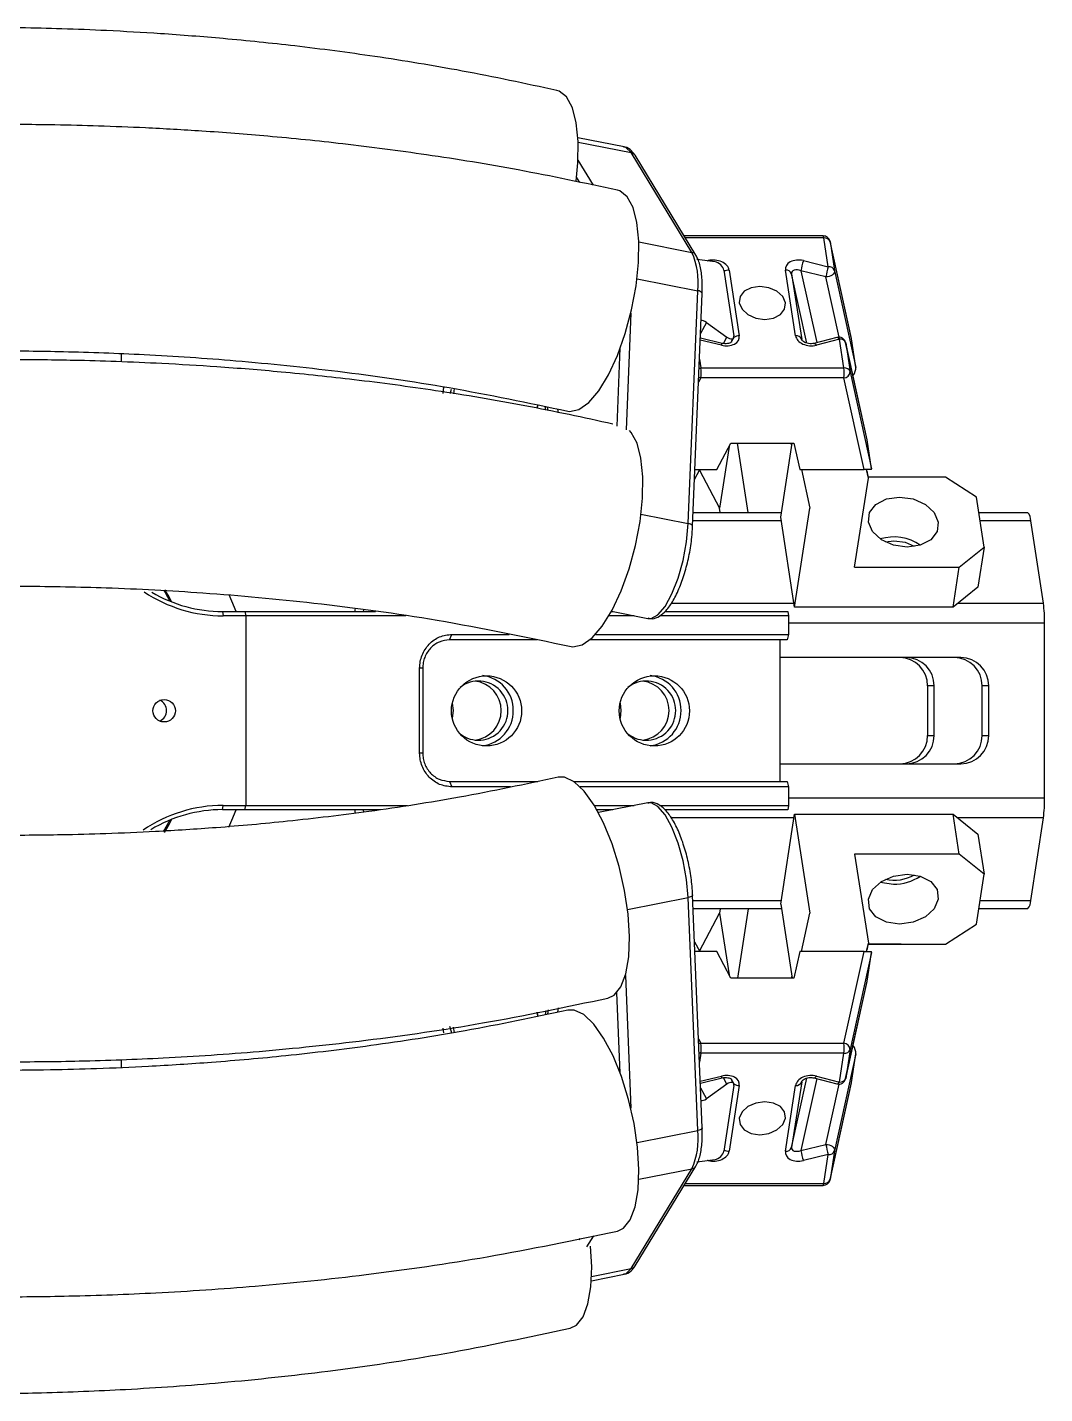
# Model space of a CAD drawing. Header units: millimetres. Extents: x 15 to 1184, y 5 to 836.
# Drawn here: x 756.14 to 770.52, y 505.21 to 524.52 of the extents above; entities that cross this region are included whole.
import ezdxf

# ---------------------------------------------------------------- set-up
doc = ezdxf.new("R2010")
doc.units = ezdxf.units.MM
doc.layers.get('0').update_dxf_attribs({"lineweight": 18})

msp = doc.modelspace()

# ---------------------------------------------------------------- linework, layer by layer
at = {"color": 7, "linetype": 'Continuous', "lineweight": 25}
for p, q in [((764.5722, 522.8309), (763.9204, 522.9597)), ((763.9232, 522.8991), (764.6702, 522.7515)), ((763.9206, 522.6448), (764.1373, 522.2892)), ((765.5301, 521.3406), (764.6702, 522.7515)), ((765.5863, 521.3025), (764.7264, 522.7134)), ((763.9482, 522.3278), (763.9005, 522.4061)), ((764.7802, 521.4888), (765.5301, 521.3406)), ((767.3847, 521.5747), (765.4204, 521.5747)), ((767.3956, 521.5454), (765.4383, 521.5454)), ((767.4584, 521.1384), (767.3956, 521.5454)), ((767.7847, 520.1237), (767.4824, 521.4962)), ((767.483, 521.493), (767.4824, 521.4962)), ((767.483, 521.493), (767.5458, 521.086)), ((767.7853, 520.1205), (767.483, 521.493)), ((765.86, 521.2064), (765.5981, 521.2425)), ((765.7526, 521.2212), (765.7624, 521.2238)), ((765.7624, 521.2238), (765.765, 521.2195)), ((767.106, 521.2238), (767.4584, 521.1384)), ((764.7546, 520.9692), (765.6135, 520.7994)), ((765.9816, 521.0909), (766.1249, 520.1615)), ((766.0574, 521.0909), (766.2007, 520.1615)), ((766.9953, 520.1615), (766.852, 521.0909)), ((766.9393, 521.0385), (767.0826, 520.1091)), ((767.1552, 520.0582), (766.9393, 521.0385)), ((767.4241, 520.995), (767.0718, 521.0804)), ((767.0718, 521.0804), (767.2953, 520.0654)), ((767.6118, 520.143), (767.4241, 520.995)), ((767.5458, 521.086), (767.848, 519.7135)), ((765.4787, 517.5067), (765.6135, 520.7994)), ((765.5411, 517.4665), (765.6759, 520.7593)), ((764.6669, 520.4831), (764.5994, 518.8332)), ((765.7356, 520.3509), (765.6528, 520.1942)), ((765.7356, 520.3509), (766.0238, 520.1442)), ((765.9593, 520.0551), (765.6502, 520.1299)), ((765.975, 520.0519), (766.0238, 520.1442)), ((766.092, 520.0788), (766.1216, 520.1348)), ((767.5801, 520.14), (767.2541, 520.0546)), ((764.4721, 518.8861), (764.5172, 519.987)), ((765.9466, 520.0286), (765.649, 520.1007)), ((767.6163, 520.1139), (767.2903, 520.0286)), ((767.6791, 519.7069), (767.6163, 520.1139)), ((768.0054, 518.6922), (767.7031, 520.0647)), ((767.7031, 520.0647), (767.7037, 520.0615)), ((767.7037, 520.0615), (767.7664, 519.6545)), ((768.006, 518.689), (767.7037, 520.0615)), ((767.848, 519.7135), (767.7853, 520.1205)), ((757.4694, 519.7937), (757.4694, 519.9087)), ((765.6379, 519.8308), (765.657, 519.7069)), ((765.657, 519.5655), (765.6245, 519.5041)), ((765.657, 519.7069), (767.6791, 519.7069)), ((767.6791, 519.5655), (765.657, 519.5655)), ((767.9644, 518.2702), (767.6791, 519.5655)), ((767.7664, 519.6545), (768.0687, 518.2821)), ((762.0148, 519.3481), (762.0267, 519.4376)), ((762.1702, 519.4148), (762.159, 519.3428)), ((763.3473, 519.1823), (763.3403, 519.1372)), ((763.3506, 519.1816), (763.3437, 519.1365)), ((763.4651, 519.1113), (763.4575, 519.1605)), ((763.4969, 519.1046), (763.4892, 519.1542)), ((763.6428, 519.0743), (763.6349, 519.1255)), ((765.8825, 518.2702), (766.0813, 518.6463)), ((766.0562, 518.5988), (765.9218, 517.727)), ((766.0813, 518.6463), (766.9714, 518.6463)), ((766.324, 517.6633), (766.1725, 518.6463)), ((766.7851, 517.5998), (766.9465, 518.6463)), ((766.9404, 518.6067), (766.9343, 518.6463)), ((766.9714, 518.6463), (767.0542, 518.2702)), ((768.0687, 518.2821), (768.006, 518.689)), ((765.5684, 518.1326), (765.6411, 518.2702)), ((765.574, 518.2702), (765.8825, 518.2702)), ((765.6379, 518.2641), (765.9218, 517.727)), ((767.0542, 518.2702), (767.9644, 518.2702)), ((767.0776, 518.2702), (767.1972, 517.727)), ((768.0694, 518.2702), (767.9644, 518.2702)), ((768.0244, 518.1513), (767.9982, 518.2702)), ((768.0244, 518.1513), (768.009, 518.2511)), ((767.8303, 516.8927), (768.0244, 518.1513)), ((769.1125, 518.1654), (768.0222, 518.1654)), ((769.5513, 517.8826), (769.1125, 518.1654)), ((769.6603, 517.1755), (769.5513, 517.8826)), ((764.8109, 517.6386), (765.4787, 517.5067)), ((765.5492, 517.6633), (766.7949, 517.6633)), ((765.9316, 517.6633), (765.9218, 517.727)), ((766.9814, 516.327), (767.1972, 517.727)), ((769.5851, 517.6633), (770.2744, 517.6633)), ((766.7934, 517.5462), (765.5444, 517.5462)), ((766.9814, 516.327), (766.7851, 517.5998)), ((770.318, 517.5462), (769.6032, 517.5462)), ((770.4977, 516.3805), (770.318, 517.5462)), ((768.386, 517.2603), (768.2647, 517.2469)), ((769.3087, 516.8927), (769.6603, 517.1755)), ((769.6603, 517.1755), (769.5731, 516.6098)), ((767.8303, 516.8927), (769.3087, 516.8927)), ((769.2215, 516.327), (769.3087, 516.8927)), ((769.5731, 516.6098), (769.2215, 516.327)), ((760.8908, 516.2633), (760.8943, 516.286)), ((764.3942, 516.2671), (764.9096, 516.1652)), ((765.2381, 516.3805), (766.9731, 516.3805)), ((769.2215, 516.327), (766.9814, 516.327)), ((769.288, 516.3805), (770.4977, 516.3805)), ((758.8975, 516.2633), (758.9068, 516.2033)), ((758.8975, 516.2633), (759.2115, 516.2633)), ((759.2271, 516.2033), (758.9068, 516.2033)), ((759.2115, 516.2633), (759.2271, 516.2033)), ((759.2115, 516.2633), (761.0571, 516.2633)), ((759.2271, 516.2033), (759.2271, 513.5233)), ((761.4881, 516.2033), (759.2271, 516.2033)), ((764.7168, 516.2033), (764.3582, 516.2033)), ((764.3922, 516.2633), (764.4132, 516.2633)), ((766.8936, 516.2033), (765.0774, 516.2033)), ((765.148, 516.2633), (766.8842, 516.2633)), ((766.8842, 516.2633), (766.8936, 516.2033)), ((766.8936, 516.2033), (766.8936, 515.9417)), ((770.5158, 516.0976), (766.8936, 516.0976)), ((770.5158, 513.629), (770.5158, 516.0976)), ((762.1057, 515.8633), (762.1393, 515.9417)), ((762.1393, 515.9417), (762.9463, 515.9417)), ((764.1706, 515.9417), (766.8936, 515.9417)), ((766.8936, 515.9417), (766.8789, 515.8633)), ((763.3443, 515.8633), (762.1057, 515.8633)), ((766.8789, 515.8633), (764.0893, 515.8633)), ((766.7765, 513.8633), (766.7765, 515.8633)), ((769.3301, 515.6148), (766.7765, 515.6148)), ((761.6826, 514.2633), (761.6826, 515.4633)), ((761.7265, 515.4633), (761.6826, 515.4633)), ((761.7265, 515.4633), (761.7265, 514.2633)), ((768.9545, 515.2148), (768.862, 515.2148)), ((768.862, 515.2148), (768.862, 514.5119)), ((768.9545, 514.5119), (768.9545, 515.2148)), ((769.7253, 515.2148), (769.6328, 515.2148)), ((769.6328, 514.5119), (769.6328, 515.2148)), ((769.7253, 514.5119), (769.7253, 515.2148)), ((768.862, 514.5119), (768.9545, 514.5119)), ((769.6328, 514.5119), (769.7253, 514.5119)), ((761.7265, 514.2633), (761.6826, 514.2633)), ((766.7765, 514.1119), (769.3301, 514.1119)), ((762.1057, 513.8633), (762.1393, 513.785)), ((762.1057, 513.8633), (763.3519, 513.8633)), ((762.9647, 513.785), (762.1393, 513.785)), ((763.8581, 513.8633), (766.8789, 513.8633)), ((766.8936, 513.785), (763.9517, 513.785)), ((766.8789, 513.8633), (766.8936, 513.785)), ((766.8936, 513.785), (766.8936, 513.5233)), ((766.8936, 513.629), (770.5158, 513.629)), ((758.8975, 513.4633), (758.9068, 513.5233)), ((759.2115, 513.4633), (758.8975, 513.4633)), ((758.9068, 513.5233), (759.2271, 513.5233)), ((759.2115, 513.4633), (759.2271, 513.5233)), ((761.1293, 513.4633), (759.2115, 513.4633)), ((759.2271, 513.5233), (761.5096, 513.5233)), ((760.8961, 513.4291), (760.8908, 513.4633)), ((764.151, 513.5233), (764.7164, 513.5233)), ((764.4128, 513.4633), (764.1862, 513.4633)), ((764.9096, 513.5615), (764.2085, 513.423)), ((765.0742, 513.5233), (766.8936, 513.5233)), ((766.8842, 513.4633), (765.1431, 513.4633)), ((766.7851, 512.127), (766.9814, 513.3998)), ((766.8936, 513.5233), (766.8842, 513.4633)), ((766.9814, 513.3998), (767.1972, 511.9997)), ((766.9814, 513.3998), (769.2215, 513.3998)), ((769.3087, 512.8341), (769.2215, 513.3998)), ((769.2215, 513.3998), (769.5731, 513.1169)), ((758.1538, 513.3163), (758.057, 513.1508)), ((766.9731, 513.3462), (765.2371, 513.3462)), ((770.4977, 513.3462), (769.2881, 513.3462)), ((770.318, 512.1805), (770.4977, 513.3462)), ((769.5731, 513.1169), (769.6603, 512.5512)), ((769.3087, 512.8341), (767.8303, 512.8341)), ((767.8303, 512.8341), (768.0244, 511.5754)), ((769.6603, 512.5512), (769.3087, 512.8341)), ((769.5513, 511.8441), (769.6603, 512.5512)), ((764.6219, 512.0507), (765.4787, 512.22)), ((765.6135, 508.9273), (765.4787, 512.22)), ((765.6759, 508.9674), (765.5411, 512.2602)), ((765.5444, 512.1805), (766.7934, 512.1805)), ((766.7949, 512.0633), (765.5492, 512.0633)), ((765.9316, 512.0633), (765.9218, 511.9996)), ((766.3241, 512.0633), (766.1725, 511.0804)), ((766.7851, 512.127), (766.9465, 511.0804)), ((770.2744, 512.0633), (769.5851, 512.0633)), ((769.6032, 512.1805), (770.318, 512.1805)), ((765.6379, 511.4626), (765.9218, 511.9996)), ((765.9218, 511.9996), (766.0562, 511.128)), ((767.0776, 511.4565), (767.1972, 511.9997)), ((769.1125, 511.5613), (769.5513, 511.8441)), ((765.5684, 511.5941), (765.6411, 511.4565)), ((765.8825, 511.4565), (765.574, 511.4565)), ((766.0813, 511.0804), (765.8825, 511.4565)), ((767.0542, 511.4565), (766.9714, 511.0804)), ((767.9644, 511.4565), (767.0542, 511.4565)), ((767.6791, 510.1612), (767.9644, 511.4565)), ((768.0687, 511.4447), (767.7665, 510.0722)), ((767.9644, 511.4565), (768.0694, 511.4565)), ((767.9982, 511.4565), (768.0244, 511.5754)), ((768.006, 511.0377), (768.0687, 511.4447)), ((768.009, 511.4757), (768.0244, 511.5754)), ((768.0222, 511.5613), (769.1125, 511.5613)), ((768.4868, 511.5612), (768.0222, 511.5612)), ((768.4868, 511.5612), (768.4868, 511.5613)), ((768.4869, 511.5613), (768.4868, 511.5612)), ((764.5902, 511.1185), (764.6669, 509.2436)), ((766.9714, 511.0804), (766.0813, 511.0804)), ((766.9404, 511.12), (766.9343, 511.0804)), ((764.5172, 509.7397), (764.4706, 510.8781)), ((767.7031, 509.662), (768.0054, 511.0345)), ((767.7037, 509.6652), (768.006, 511.0377)), ((763.3387, 510.6003), (763.3475, 510.5429)), ((763.342, 510.6009), (763.3509, 510.5436)), ((763.4667, 510.6257), (763.4574, 510.565)), ((763.4984, 510.632), (763.4891, 510.5714)), ((763.6348, 510.6007), (763.6441, 510.661)), ((762.0237, 510.3104), (762.0151, 510.3759)), ((762.1586, 510.3868), (762.17, 510.3127)), ((765.6245, 510.2227), (765.657, 510.1612)), ((765.657, 510.1612), (767.6791, 510.1612)), ((757.4694, 509.8164), (757.4694, 509.9328)), ((765.657, 510.0198), (765.6379, 509.8959)), ((767.6791, 510.0198), (765.657, 510.0198)), ((767.848, 510.0132), (767.5458, 508.6407)), ((767.6163, 509.6128), (767.6791, 510.0198)), ((767.7665, 510.0722), (767.7037, 509.6652)), ((767.7853, 509.6062), (767.848, 510.0132)), ((765.649, 509.626), (765.9466, 509.6981)), ((765.6502, 509.5968), (765.9593, 509.6717)), ((765.6528, 509.5325), (765.7356, 509.3759)), ((766.0238, 509.5826), (765.7356, 509.3759)), ((766.0238, 509.5826), (765.9755, 509.674)), ((766.1249, 509.5652), (765.9816, 508.6358)), ((766.2007, 509.5652), (766.0574, 508.6358)), ((766.1216, 509.5919), (766.092, 509.6479)), ((766.852, 508.6358), (766.9953, 509.5652)), ((766.9394, 508.6883), (767.1553, 509.6688)), ((767.0826, 509.6177), (766.9394, 508.6883)), ((767.2953, 509.6613), (767.0718, 508.6464)), ((767.2541, 509.6721), (767.5801, 509.5868)), ((767.2903, 509.6981), (767.6163, 509.6128)), ((767.4241, 508.7317), (767.6118, 509.5837)), ((767.4824, 508.2305), (767.7847, 509.6031)), ((767.483, 508.2337), (767.7853, 509.6062)), ((767.7037, 509.6652), (767.7031, 509.662)), ((764.7546, 508.7575), (765.6135, 508.9273)), ((767.0718, 508.6464), (767.4241, 508.7317)), ((767.4584, 508.5883), (767.1061, 508.503)), ((767.3957, 508.1813), (767.4584, 508.5883)), ((767.5458, 508.6407), (767.483, 508.2337)), ((764.6702, 506.9752), (765.5301, 508.3861)), ((764.7264, 507.0133), (765.5863, 508.4242)), ((764.7802, 508.2379), (765.5301, 508.3861)), ((765.5982, 508.4843), (765.86, 508.5203)), ((765.7624, 508.503), (765.7526, 508.5055)), ((765.7624, 508.503), (765.765, 508.5072)), ((765.4383, 508.1813), (767.3957, 508.1813)), ((767.4824, 508.2305), (767.483, 508.2337)), ((765.4204, 508.152), (765.9131, 508.152)), ((765.4204, 508.152), (767.3848, 508.152)), ((765.9131, 508.152), (765.9169, 508.152)), ((765.9131, 508.152), (765.9137, 508.152)), ((763.9394, 507.3845), (763.9506, 507.4028)), ((764.1389, 507.44), (764.0427, 507.2822)), ((764.1101, 506.8045), (764.5722, 506.8958)), ((764.1129, 506.8651), (764.6702, 506.9752))]:
    msp.add_line(p, q, dxfattribs=at)
for points in [[(763.8933, 522.3477), (763.9184, 522.6058), (763.9229, 522.9094), (763.8967, 523.1737), (763.8411, 523.3863), (763.7586, 523.5374), (763.6531, 523.6198), (763.6192, 523.6302)], [(764.6702, 522.7515), (764.5962, 522.8232), (764.5722, 522.8309)], [(763.777, 519.0974), (763.8026, 519.0937), (763.9325, 519.1205), (764.0715, 519.2192), (764.2131, 519.3853), (764.3506, 519.6108), (764.4777, 519.8854), (764.5884, 520.1961), (764.6775, 520.5285), (764.7409, 520.8669), (764.7755, 521.1956), (764.7798, 521.4992), (764.7536, 521.7635), (764.6981, 521.9761), (764.6159, 522.1271), (764.5108, 522.2095), (764.4767, 522.2199)], [(767.5458, 521.086), (767.5455, 521.0687), (767.5397, 521.0513), (767.5286, 521.0349), (767.5128, 521.0203), (767.4933, 521.0084), (767.4711, 521), (767.4476, 520.9954), (767.4241, 520.995)], [(765.6759, 520.7593), (765.6759, 520.7603), (765.6739, 520.7682), (765.668, 520.776), (765.6587, 520.7832), (765.6461, 520.7897), (765.6309, 520.7952), (765.6135, 520.7994)], [(766.4904, 520.8595), (766.3683, 520.8418), (766.2703, 520.7912), (766.2113, 520.7155), (766.2003, 520.6262), (766.2389, 520.5369), (766.3212, 520.4612), (766.4348, 520.4106), (766.5623, 520.3928), (766.6843, 520.4106), (766.7823, 520.4612), (766.8413, 520.5369), (766.8524, 520.6262), (766.8138, 520.7155), (766.7315, 520.7912), (766.6179, 520.8418), (766.4904, 520.8595)], [(767.5801, 520.14), (767.581, 520.1402), (767.5892, 520.1396), (767.5981, 520.1348), (767.6072, 520.1261), (767.6163, 520.1139)], [(767.2541, 520.0546), (767.255, 520.0548), (767.2632, 520.0542), (767.272, 520.0495), (767.2812, 520.0408), (767.2903, 520.0286)], [(765.6274, 519.5748), (765.6387, 519.5704), (765.657, 519.5655)], [(765.6328, 519.7048), (765.6408, 519.706), (765.657, 519.7069)], [(762.1284, 519.4044), (762.1124, 519.3496), (762.1105, 519.3432)], [(763.822, 515.7692), (763.8485, 515.7653), (763.9796, 515.7919), (764.1199, 515.8903), (764.2629, 516.056), (764.4019, 516.2813), (764.5304, 516.5555), (764.6424, 516.866), (764.7326, 517.1981), (764.7969, 517.5363), (764.8322, 517.8648), (764.8369, 518.1683), (764.8108, 518.4326), (764.755, 518.6453), (764.6722, 518.7964), (764.6506, 518.8208)], [(769.013, 517.529), (768.9962, 517.3937), (768.9068, 517.279), (768.7584, 517.2024), (768.5735, 517.1755), (768.3803, 517.2024), (768.2082, 517.279), (768.0834, 517.3937), (768.0249, 517.529), (768.0417, 517.6643), (768.1311, 517.779), (768.2796, 517.8557), (768.4645, 517.8826), (768.6577, 517.8557), (768.8298, 517.779), (768.9545, 517.6643), (769.013, 517.529)], [(764.9096, 516.1652), (764.9524, 516.1651), (765.0497, 516.2168), (765.1509, 516.3353), (765.2486, 516.5123), (765.3359, 516.7348), (765.4065, 516.987), (765.4553, 517.2506), (765.4787, 517.5067)], [(765.5411, 517.4665), (765.5411, 517.4675), (765.5391, 517.4754), (765.5332, 517.4832), (765.5239, 517.4904), (765.5113, 517.4969), (765.4961, 517.5024), (765.4787, 517.5067)], [(768.6765, 517.1834), (768.5483, 517.2377), (768.386, 517.2603)], [(758.0661, 516.5611), (758.0847, 516.5308), (758.1538, 516.4104)], [(758.1825, 516.3988), (758.1413, 516.4733), (758.0833, 516.5711)], [(759.0883, 516.2633), (759.0302, 516.4115), (758.9919, 516.5008)], [(760.7692, 516.3075), (760.7673, 516.2862), (760.7656, 516.2633)], [(762.1436, 514.9681), (762.1567, 514.8633), (762.1436, 514.7586)], [(764.5149, 514.9681), (764.5281, 514.8633), (764.5149, 514.7586)], [(764.148, 513.5283), (764.0071, 513.7251), (763.8655, 513.8582), (763.7298, 513.9212), (763.6401, 513.9217)], [(758.9882, 513.2176), (759.0302, 513.3152), (759.0883, 513.4633)], [(760.7656, 513.4633), (760.7673, 513.4405), (760.7701, 513.41)], [(764.3443, 510.8001), (764.433, 510.8427), (764.5275, 510.9601), (764.5969, 511.1431), (764.638, 511.3829), (764.649, 511.6685), (764.6292, 511.9865), (764.5796, 512.322), (764.5026, 512.6593), (764.4017, 512.9826), (764.2816, 513.2769), (764.148, 513.5283)], [(765.4787, 512.22), (765.4553, 512.4762), (765.4065, 512.7398), (765.336, 512.9919), (765.2486, 513.2145), (765.1509, 513.3914), (765.0497, 513.51), (764.9525, 513.5616), (764.9096, 513.5615)], [(758.0747, 513.1418), (758.1413, 513.2533), (758.1825, 513.3278)], [(769.013, 512.1977), (768.9545, 512.0624), (768.8298, 511.9477), (768.6577, 511.871), (768.4645, 511.8441), (768.2796, 511.871), (768.1311, 511.9477), (768.0417, 512.0624), (768.025, 512.1977), (768.0834, 512.333), (768.2082, 512.4477), (768.3803, 512.5243), (768.5735, 512.5512), (768.7584, 512.5243), (768.9068, 512.4477), (768.9963, 512.333), (769.013, 512.1977)], [(768.192, 512.4368), (768.1924, 512.4367), (768.3773, 512.4098)], [(765.5411, 512.2602), (765.5411, 512.2592), (765.5391, 512.2513), (765.5332, 512.2435), (765.5239, 512.2363), (765.5113, 512.2298), (765.4961, 512.2243), (765.4787, 512.22)], [(764.2828, 510.2355), (764.1424, 510.4325), (764.0013, 510.5656), (763.866, 510.6288), (763.7768, 510.6293)], [(762.1048, 510.4022), (762.1124, 510.377), (762.1319, 510.31)], [(764.4772, 507.5069), (764.5659, 507.5495), (764.6601, 507.6669), (764.7294, 507.8498), (764.7705, 508.0896), (764.7815, 508.3752), (764.7619, 508.6933), (764.7126, 509.0288), (764.6359, 509.3662), (764.5354, 509.6896), (764.4159, 509.984), (764.2828, 510.2355)], [(765.657, 510.1612), (765.6387, 510.1563), (765.6274, 510.1519)], [(765.657, 510.0198), (765.6408, 510.0207), (765.6328, 510.0219)], [(767.2541, 509.6721), (767.255, 509.6719), (767.2632, 509.6725), (767.272, 509.6773), (767.2812, 509.6859), (767.2903, 509.6981)], [(767.5801, 509.5868), (767.581, 509.5866), (767.5892, 509.5872), (767.5981, 509.5919), (767.6072, 509.6006), (767.6163, 509.6128)], [(766.5623, 509.3339), (766.4348, 509.3161), (766.3212, 509.2655), (766.2389, 509.1898), (766.2003, 509.1005), (766.2113, 509.0113), (766.2704, 508.9355), (766.3683, 508.885), (766.4904, 508.8672), (766.6179, 508.885), (766.7315, 508.9355), (766.8138, 509.0113), (766.8524, 509.1005), (766.8413, 509.1898), (766.7823, 509.2655), (766.6844, 509.3161), (766.5623, 509.3339)], [(765.6759, 508.9674), (765.6759, 508.9664), (765.6739, 508.9585), (765.668, 508.9508), (765.6587, 508.9435), (765.6461, 508.937), (765.6309, 508.9315), (765.6135, 508.9273)], [(767.4241, 508.7317), (767.4476, 508.7313), (767.4711, 508.7267), (767.4933, 508.7183), (767.5128, 508.7064), (767.5286, 508.6919), (767.5397, 508.6754), (767.5455, 508.658), (767.5458, 508.6407)], [(763.8085, 506.134), (763.8973, 506.1766), (763.9923, 506.2942), (764.062, 506.4772), (764.1032, 506.7171), (764.114, 507.0026), (764.0968, 507.292)], [(764.5722, 506.8958), (764.5962, 506.9035), (764.6702, 506.9752)]]:
    msp.add_lwpolyline(points, dxfattribs=at)
for centre, radius in [((762.6282, 514.8595), 0.4962), ((764.9995, 514.8595), 0.4962), ((758.0724, 514.8621), 0.1588)]:
    msp.add_circle(centre, radius, dxfattribs=at)
for centre, radius, start, end in [((764.6551, 522.6689), 0.084, 32.00697, 79.70699), ((767.3847, 521.4747), 0.1, 12.42051, 90), ((767.3574, 521.5478), 0.0383, 356.36338, 44.46647), ((767.4056, 521.4629), 0.0831, 21.21844, 96.85923), ((764.5634, 520.9146), 1.0564, 353.74277, 23.78552), ((765.5151, 521.258), 0.084, 32.00675, 79.70699), ((767.9981, 520.9348), 0.9377, 162.05355, 171.07276), ((768.3505, 520.8495), 0.9377, 162.05355, 171.07276), ((767.4683, 521.056), 0.0831, 21.21844, 96.85923), ((766.0565, 520.9549), 0.136, 89.60868, 121.83804), ((766.8619, 521.0084), 0.0831, 21.21844, 96.85923), ((766.1991, 520.0281), 0.1334, 89.33715, 124.8921), ((767.0052, 520.079), 0.0831, 21.21844, 96.85923), ((767.6054, 520.0432), 0.1, 12.42051, 104.66851), ((765.9966, 520.0209), 0.0506, 137.5933, 171.31726), ((767.6263, 520.0315), 0.0831, 21.21844, 96.85923), ((765.1217, 519.6362), 0.54, 352.47545, 7.52455), ((767.689, 519.6245), 0.0831, 21.21844, 96.85923), ((767.1438, 519.6362), 0.54, 352.47545, 7.52455), ((767.6739, 519.658), 0.0926, 273.23233, 357.84227), ((770.1649, 517.5559), 0.1534, 356.36338, 44.46647), ((768.3843, 516.6558), 0.6626, 55.59633, 106.87538), ((758.9081, 518.2227), 2.0194, 236.33766, 269.96276), ((758.8983, 518.2219), 1.9585, 239.33615, 269.97732), ((768.5564, 516.1145), 1.9595, 359.50661, 7.80109), ((768.4644, 515.2172), 0.3976, 359.65752, 89.65338), ((768.5569, 515.2172), 0.3976, 359.65752, 89.65338), ((769.2352, 515.2172), 0.3976, 359.65752, 89.65338), ((769.3277, 515.2172), 0.3976, 359.65752, 89.65338), ((762.509, 514.8661), 0.4976, 359.6852, 83.00022), ((764.8803, 514.8661), 0.4976, 359.68519, 83.0006), ((762.5128, 514.8633), 0.4182, 231.89984, 128.10016), ((762.4155, 514.8633), 0.4205, 276.94999, 83.05001), ((764.8841, 514.8633), 0.4182, 231.9, 128.1), ((764.7868, 514.8633), 0.4205, 276.94981, 83.05019), ((757.9463, 514.8633), 0.1606, 293.4698, 66.5302), ((762.509, 514.8606), 0.4976, 276.99979, 0.3148), ((764.8803, 514.8606), 0.4976, 276.99939, 0.31481), ((768.4644, 514.5095), 0.3976, 270.34662, 0.34248), ((768.5569, 514.5095), 0.3976, 270.34662, 0.34248), ((769.2352, 514.5095), 0.3976, 270.34662, 0.34248), ((769.3277, 514.5095), 0.3976, 270.34662, 0.34248), ((768.5564, 513.6121), 1.9595, 352.19891, 0.49339), ((758.9077, 511.5051), 2.0182, 90.02673, 124.13654), ((758.8983, 511.5047), 1.9587, 90.02326, 121.1764), ((768.3884, 513.0445), 0.5781, 257.6392, 299.89015), ((768.3863, 513.073), 0.6632, 269.21985, 304.16544), ((770.1649, 512.1708), 0.1534, 315.53353, 3.63662), ((765.1217, 510.0905), 0.54, 352.47545, 7.52455), ((767.1438, 510.0905), 0.54, 352.47545, 7.52455), ((767.6739, 510.0687), 0.0926, 2.15773, 86.76767), ((767.689, 510.1023), 0.0831, 263.14077, 338.78156), ((765.9959, 509.7055), 0.0498, 188.49192, 222.74906), ((766.1991, 509.6986), 0.1334, 235.1079, 270.66285), ((767.0052, 509.6477), 0.0831, 263.14077, 338.78156), ((767.6054, 509.6835), 0.1, 255.33149, 347.57949), ((767.6263, 509.6953), 0.0831, 263.14077, 338.78156), ((764.5634, 508.8121), 1.0564, 336.21448, 6.25723), ((766.0565, 508.7718), 0.136, 238.16196, 270.39132), ((766.8619, 508.7183), 0.0831, 263.14077, 338.78156), ((767.9981, 508.7919), 0.9377, 188.92724, 197.94645), ((768.3505, 508.8772), 0.9377, 188.92724, 197.94645), ((767.4683, 508.6708), 0.0831, 263.14077, 338.78156), ((765.5151, 508.4687), 0.084, 280.29301, 327.99325), ((767.3848, 508.252), 0.1, 270, 347.57949), ((767.3574, 508.1789), 0.0383, 315.53353, 3.63662), ((767.4056, 508.2638), 0.0831, 263.14077, 338.78156), ((764.6552, 507.0579), 0.084, 280.29301, 327.99303)]:
    msp.add_arc(centre, radius, start, end, dxfattribs=at)
for centre, major_axis, ratio, start_param, end_param in [((765.8528, 521.0909), (0.2049, -0.0278), 0.6768307, 0.1976629, 2.1175251), ((765.8986, 521.1275), (0.0755, -0.0692), 0.5210598, 0.5765207, 2.4963828), ((767.0566, 521.0909), (0.2049, -0.0278), 0.6768307, 1.4193934, 3.3392556), ((767.0457, 521.0202), (0.1043, -0.0398), 0.5874124, 1.5442717, 3.4641339), ((765.7175, 520.2969), (0.0755, -0.0692), 0.5210598, 1.7982511, 2.7705766), ((765.9961, 520.1615), (0.2049, -0.0278), 0.6768307, 4.5609861, 6.4808482), ((766.0419, 520.1981), (0.0755, -0.0692), 0.5210598, 4.9398438, 6.859706), ((767.1998, 520.1615), (0.2049, -0.0278), 0.6768307, 3.3392556, 5.2591178), ((767.7648, 519.6269), (0.0715, 0.1079), 0.4073685, 4.6825994, 5.8619714), ((767.9855, 518.1955), (0.0715, 0.1079), 0.4073685, 5.7081327, 5.8619714), ((767.9855, 511.5313), (-0.0715, 0.1079), 0.4073685, 3.5628066, 3.7166453), ((767.7648, 510.0998), (-0.0715, 0.1079), 0.4073685, 3.5628066, 4.7421785), ((765.9961, 509.5652), (0.2049, 0.0278), 0.6768307, 6.0855224, 8.0053846), ((767.1999, 509.5652), (0.2049, 0.0278), 0.6768307, 1.0240675, 2.9439297), ((766.0419, 509.5286), (0.0755, 0.0692), 0.5210598, 5.7066646, 7.6265268), ((767.7021, 509.6928), (-0.0715, 0.1079), 0.4073685, 3.4089678, 3.5628066), ((765.7175, 509.4298), (0.0755, 0.0692), 0.5210598, 3.5126087, 4.4849342), ((765.8528, 508.6358), (0.2049, 0.0278), 0.6768307, 4.1656602, 6.0855224), ((765.8986, 508.5992), (0.0755, 0.0692), 0.5210598, 3.7868025, 5.7066646), ((767.0566, 508.6358), (0.2049, 0.0278), 0.6768307, 2.9439297, 4.8637919), ((767.0457, 508.7066), (0.1043, 0.0398), 0.5874124, 2.8190514, 4.7389136)]:
    msp.add_ellipse(centre, major_axis=major_axis, ratio=ratio, start_param=start_param, end_param=end_param, dxfattribs=at)
for points, knots in [([(763.6194, 523.6302), (763.1764, 523.7254), (762.3307, 523.9071), (761.092, 524.1094), (759.9643, 524.2586), (758.9529, 524.3622), (758.0643, 524.4315), (757.3024, 524.4751), (756.6419, 524.5015), (755.9593, 524.5186), (755.1517, 524.5253), (754.1433, 524.5117), (752.9568, 524.4651), (751.5942, 524.3711), (750.0607, 524.2116), (748.3627, 523.9739), (747.1901, 523.7415), (746.5763, 523.6199)], [0, 0, 0, 0, 1.4187398, 2.7082731, 3.8676301, 4.8959382, 5.7925064, 6.556843, 7.1886339, 7.7723452, 8.5968383, 9.595736, 10.7685586, 12.1143356, 13.6314825, 15.317715, 17.1700958, 17.1700958, 17.1700958, 17.1700958]), ([(764.4769, 522.2199), (764.0123, 522.319), (763.1253, 522.5082), (761.8266, 522.7189), (760.6441, 522.8743), (759.5836, 522.9823), (758.6519, 523.0546), (757.853, 523.0999), (757.1605, 523.1275), (756.4448, 523.1454), (755.5978, 523.1524), (754.5405, 523.1383), (753.2963, 523.0899), (751.8675, 522.9921), (750.2596, 522.8259), (748.4791, 522.5783), (747.2493, 522.3362), (746.6056, 522.2095)], [0, 0, 0, 0, 1.4870066, 2.8388074, 4.0542847, 5.1324531, 6.0725404, 6.8739986, 7.5364771, 8.1485983, 9.0132337, 10.0607557, 11.2906493, 12.701873, 14.2927228, 16.0607361, 18.0027327, 18.0027327, 18.0027327, 18.0027327]), ([(764.7264, 522.7134), (764.7114, 522.7342), (764.6758, 522.7836), (764.6144, 522.8305), (764.5715, 522.8278), (764.5644, 522.8273)], [0, 0, 0, 0, 0.07853251, 0.18636772, 0.20759932, 0.20759932, 0.20759932, 0.20759932]), ([(765.6759, 520.7593), (765.6769, 520.7985), (765.6797, 520.9135), (765.6644, 521.0848), (765.6306, 521.2205), (765.5965, 521.2837), (765.5863, 521.3025)], [0, 0, 0, 0, 0.09671185, 0.28393838, 0.47562355, 0.55735663, 0.55735663, 0.55735663, 0.55735663]), ([(747.2658, 519.0784), (747.7812, 519.1808), (748.7596, 519.3752), (750.1637, 519.5838), (751.4097, 519.731), (752.4918, 519.8274), (753.4055, 519.8871), (754.1766, 519.9222), (754.913, 519.9433), (755.7279, 519.9524), (756.705, 519.9421), (757.8453, 519.9003), (759.1416, 519.8131), (760.5822, 519.6626), (762.1558, 519.4368), (763.2204, 519.2139), (763.7769, 519.0974)], [0, 0, 0, 0, 1.552279, 2.9464479, 4.1786854, 5.2462239, 6.1472145, 6.88053, 7.5277678, 8.3292692, 9.3001415, 10.4394375, 11.7454779, 13.2156108, 14.8460545, 16.6318983, 16.6318983, 16.6318983, 16.6318983]), ([(766.0899, 520.0755), (766.0899, 520.0753), (766.09, 520.0748), (766.0771, 520.0638), (766.0511, 520.0536), (766.0153, 520.0482), (765.983, 520.0499), (765.9645, 520.0539), (765.9593, 520.0551)], [0, 0, 0, 0, 0.0208859, 0.04618234, 0.07202865, 0.09831477, 0.12637599, 0.1373062, 0.1373062, 0.1373062, 0.1373062]), ([(767.2541, 520.0546), (767.2429, 520.0524), (767.22, 520.048), (767.1784, 520.0505), (767.1399, 520.0608), (767.1101, 520.076), (767.0912, 520.0917), (767.0834, 520.1039), (767.0833, 520.1053), (767.0832, 520.106)], [0, 0, 0, 0, 0.02846373, 0.05866653, 0.0895076, 0.11569877, 0.13967355, 0.16482939, 0.18955342, 0.18955342, 0.18955342, 0.18955342]), ([(764.4136, 518.9141), (764.0011, 519.0034), (763.1776, 519.1818), (761.954, 519.3843), (760.8031, 519.5399), (759.7706, 519.6487), (758.8633, 519.7221), (758.0854, 519.7689), (757.4108, 519.7979), (756.7136, 519.8175), (755.8884, 519.8267), (754.858, 519.8156), (753.6455, 519.7712), (752.2526, 519.6784), (750.6848, 519.5183), (748.9482, 519.2777), (747.7491, 519.0405), (747.1212, 518.9163)], [0, 0, 0, 0, 1.3221663, 2.6395568, 3.8241451, 4.8749094, 5.7910695, 6.5720819, 7.2176033, 7.8142146, 8.6569417, 9.6778694, 10.8765239, 12.2519524, 13.8026297, 15.5264248, 17.4207346, 17.4207346, 17.4207346, 17.4207346]), ([(764.9082, 516.1727), (764.9287, 516.1676), (764.9853, 516.1536), (765.0773, 516.1955), (765.1728, 516.2773), (765.2686, 516.4138), (765.3602, 516.6037), (765.4379, 516.8287), (765.4964, 517.0704), (765.5303, 517.2883), (765.5381, 517.416), (765.5411, 517.4665)], [0, 0, 0, 0, 0.0885207, 0.2442353, 0.4119325, 0.6154267, 0.8238189, 1.0272119, 1.22836, 1.4289788, 1.5601842, 1.5601842, 1.5601842, 1.5601842]), ([(747.7854, 515.786), (748.2862, 515.886), (749.2367, 516.0758), (750.6013, 516.2781), (751.8121, 516.42), (752.8635, 516.5121), (753.7512, 516.5684), (754.5002, 516.6008), (755.2649, 516.6209), (756.1746, 516.6269), (757.3288, 516.604), (758.6956, 516.5327), (760.2604, 516.3881), (762.0075, 516.1512), (763.1956, 515.9011), (763.8219, 515.7693)], [0, 0, 0, 0, 1.5078624, 2.8618363, 4.0584266, 5.0950322, 5.9698716, 6.6818288, 7.310555, 8.2350586, 9.3833438, 10.7537817, 12.3432446, 14.1466019, 16.1564585, 16.1564585, 16.1564585, 16.1564585]), ([(761.6826, 515.4633), (761.6843, 515.4946), (761.6877, 515.5573), (761.7238, 515.6778), (761.8084, 515.8102), (761.9606, 515.9203), (762.0796, 515.9345), (762.1393, 515.9417)], [0, 0, 0, 0, 0.0909173, 0.1819937, 0.36421794, 0.54804853, 0.73300657, 0.73300657, 0.73300657, 0.73300657]), ([(762.1057, 515.8633), (762.0562, 515.8574), (761.9575, 515.8455), (761.8312, 515.7536), (761.7607, 515.6428), (761.7308, 515.542), (761.7279, 515.4895), (761.7265, 515.4633)], [0, 0, 0, 0, 0.1548104, 0.30829409, 0.45988171, 0.53547808, 0.61088581, 0.61088581, 0.61088581, 0.61088581]), ([(762.1393, 513.785), (762.0796, 513.7921), (761.9606, 513.8064), (761.8084, 513.9164), (761.7238, 514.0489), (761.6877, 514.1693), (761.6843, 514.232), (761.6826, 514.2633)], [0, 0, 0, 0, 0.18495804, 0.36878863, 0.55101286, 0.64208927, 0.73300657, 0.73300657, 0.73300657, 0.73300657]), ([(761.7265, 514.2633), (761.7279, 514.2371), (761.7308, 514.1847), (761.7607, 514.0839), (761.8312, 513.973), (761.9575, 513.8812), (762.0562, 513.8693), (762.1057, 513.8633)], [0, 0, 0, 0, 0.07540773, 0.1510041, 0.30259172, 0.45607541, 0.61088581, 0.61088581, 0.61088581, 0.61088581]), ([(763.6402, 513.9217), (763.1781, 513.8233), (762.3007, 513.6367), (761.0191, 513.438), (759.8697, 513.2987), (758.8615, 513.2084), (758.0034, 513.1534), (757.2742, 513.1217), (756.5251, 513.1022), (755.6274, 513.0965), (754.4784, 513.1193), (753.1034, 513.1898), (751.5087, 513.3324), (749.7036, 513.5656), (748.4473, 513.8113), (747.785, 513.9408)], [0, 0, 0, 0, 1.4864655, 2.8219041, 4.0026509, 5.0259079, 5.8896946, 6.592711, 7.2141478, 8.1283395, 9.2640976, 10.6201556, 12.193782, 13.9802273, 15.9723738, 15.9723738, 15.9723738, 15.9723738]), ([(765.5411, 512.2602), (765.5388, 512.3004), (765.5321, 512.4177), (765.5026, 512.624), (765.447, 512.8661), (765.3726, 513.0915), (765.2837, 513.2859), (765.1819, 513.4408), (765.0789, 513.5326), (764.9765, 513.5746), (764.9233, 513.5586), (764.9057, 513.5533)], [0, 0, 0, 0, 0.1048208, 0.3054963, 0.505974, 0.706843, 0.9092252, 1.1153987, 1.3301991, 1.4863037, 1.5630534, 1.5630534, 1.5630534, 1.5630534]), ([(747.1216, 510.8103), (747.5945, 510.7152), (748.4978, 510.5334), (749.8026, 510.3293), (750.9814, 510.1778), (752.0306, 510.0714), (752.9467, 509.9995), (753.7279, 509.9536), (754.4023, 509.9251), (755.0969, 509.9058), (755.9156, 509.8966), (756.932, 509.9074), (758.1196, 509.9511), (759.4728, 510.0427), (760.9809, 510.2012), (762.6345, 510.4401), (763.7564, 510.6763), (764.344, 510.8001)], [0, 0, 0, 0, 1.4286952, 2.7285437, 3.8979636, 4.9356757, 5.8407188, 6.6124184, 7.2503341, 7.8401277, 8.6733876, 9.6830525, 10.8687969, 12.2298636, 13.7650032, 15.4724929, 17.3503518, 17.3503518, 17.3503518, 17.3503518]), ([(763.7769, 510.6293), (763.2953, 510.5274), (762.381, 510.334), (761.0457, 510.1281), (759.8485, 509.9837), (758.7985, 509.8901), (757.905, 509.833), (757.1457, 509.8002), (756.4159, 509.7812), (755.6031, 509.7745), (754.6212, 509.7877), (753.4659, 509.8329), (752.1395, 509.9239), (750.6481, 510.0781), (748.9991, 510.3073), (747.8609, 510.5313), (747.2658, 510.6484)], [0, 0, 0, 0, 1.5479995, 2.938684, 4.1682452, 5.2337822, 6.1332462, 6.865296, 7.5123643, 8.3141293, 9.2854811, 10.4257542, 11.7335609, 13.2065051, 14.8409514, 16.6319127, 16.6319127, 16.6319127, 16.6319127]), ([(765.9593, 509.6717), (765.9722, 509.674), (765.9991, 509.6789), (766.0375, 509.6761), (766.0684, 509.6671), (766.0867, 509.6561), (766.091, 509.6497), (766.0909, 509.65), (766.0909, 509.6501)], [0, 0, 0, 0, 0.02705655, 0.05620608, 0.08164946, 0.10793133, 0.13385534, 0.13889217, 0.13889217, 0.13889217, 0.13889217]), ([(767.0832, 509.6207), (767.0833, 509.6216), (767.0835, 509.6233), (767.0929, 509.6369), (767.1135, 509.6529), (767.1443, 509.6674), (767.1825, 509.6767), (767.222, 509.6785), (767.244, 509.6741), (767.2541, 509.6721)], [0, 0, 0, 0, 0.02748203, 0.05215749, 0.0778633, 0.10415104, 0.13293956, 0.16365792, 0.18956954, 0.18956954, 0.18956954, 0.18956954]), ([(765.5863, 508.4242), (765.5986, 508.4476), (765.6344, 508.5155), (765.6675, 508.6615), (765.6798, 508.8294), (765.6768, 508.9374), (765.6759, 508.9674)], [0, 0, 0, 0, 0.10034014, 0.29141502, 0.48344654, 0.55733618, 0.55733618, 0.55733618, 0.55733618]), ([(746.6056, 507.5172), (747.0964, 507.419), (748.0338, 507.2313), (749.3878, 507.0206), (750.6111, 506.8641), (751.6998, 506.7543), (752.6504, 506.6801), (753.4611, 506.6328), (754.1609, 506.6034), (754.8817, 506.5835), (755.7312, 506.5741), (756.7858, 506.5852), (758.0181, 506.6305), (759.4221, 506.725), (760.987, 506.8887), (762.7028, 507.1353), (763.8671, 507.3792), (764.4769, 507.5069)], [0, 0, 0, 0, 1.4822956, 2.8310078, 4.0444519, 5.1212696, 6.0604423, 6.861256, 7.5232454, 8.1352919, 8.9999884, 10.0477352, 11.2781737, 12.6904847, 14.2833158, 16.0547908, 18.0027163, 18.0027163, 18.0027163, 18.0027163]), ([(764.5637, 506.9009), (764.5761, 506.9011), (764.6256, 506.9017), (764.6829, 506.9507), (764.7151, 506.997), (764.7264, 507.0133)], [0, 0, 0, 0, 0.03670499, 0.14735589, 0.20755878, 0.20755878, 0.20755878, 0.20755878]), ([(746.576, 506.1069), (747.0497, 506.0114), (747.9544, 505.8291), (749.2614, 505.6255), (750.442, 505.4752), (751.4926, 505.3704), (752.4098, 505.3003), (753.1919, 505.2561), (753.867, 505.2292), (754.5621, 505.2117), (755.3813, 505.2048), (756.3981, 505.2185), (757.5862, 505.2659), (758.9395, 505.3618), (760.4473, 505.5252), (762.1001, 505.7693), (763.2211, 506.0086), (763.8082, 506.134)], [0, 0, 0, 0, 1.4307026, 2.7319384, 3.9023789, 4.9408975, 5.8466214, 6.6189257, 7.257397, 7.8474764, 8.681128, 9.6913386, 10.8777757, 12.2396614, 13.7756848, 15.4839757, 17.3622486, 17.3622486, 17.3622486, 17.3622486])]:
    msp.add_open_spline(points, degree=3, knots=knots, dxfattribs=at)

doc.saveas('drawing.dxf')
